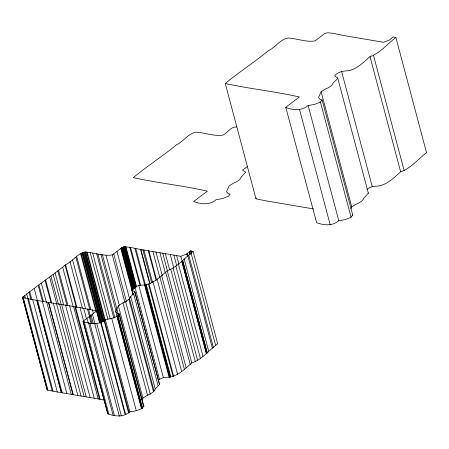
<?xml version="1.0" encoding="UTF-8"?>
<svg xmlns="http://www.w3.org/2000/svg" width="449" height="449" viewBox="0 0 449 449"><rect width="100%" height="100%" fill="white"/><g stroke="black" fill="none" stroke-linecap="round" stroke-linejoin="round"><path stroke-width="0.67" d="M117.161 316.972L115.724 311.584L118.351 305.769L122.953 302.862L125.681 301.767L129.52 298.737L130.687 296.643L134.941 292.035L131.849 289.97C136.333 284.009 142.49 285.895 148.467 284.099C155.803 281.242 161.511 275.753 167.241 270.646C177.692 267.071 184.5 257.849 193.137 251.53L217.698 343.827C209.06 350.147 202.252 359.368 191.802 362.944C185.51 368.393 179.224 374.949 170.783 376.958C166.495 377.643 161.73 376.823 158.508 380.477M141.957 399.812L142.911 398.072L147.513 395.159L150.235 394.07L153.496 391.657L155.247 388.941L159.502 384.333L134.941 292.035M395.9 37.52C387.263 43.839 380.455 53.061 370.004 56.636C363.712 62.085 357.426 68.641 348.991 70.645C343.693 71.037 338.22 71.324 334.612 75.96L337.704 78.025L336.436 79.81L333.45 82.633L331.704 85.349L328.444 87.757L325.716 88.851L321.114 91.759L318.487 97.573L320.434 99.656L322.113 99.942L352.762 215.133L350.579 217.535L345.141 219.606L338.782 220.734C332.473 226.217 324.01 225.415 316.64 222.71L285.76 107.289L299.393 96.967C274.934 91.461 249.779 88.851 225.28 83.497C238.817 72.255 254.482 62.13 268.345 50.754C275.338 47.532 280.176 39.355 287.871 38.002C297.008 38.451 305.881 42.408 315.041 40.904L324.84 33.473L327.568 32.738L333.265 33.372L343.3 35.46L383.547 42.285L389.519 40L393.15 36.913L395.9 37.52L426.55 152.711C417.912 159.03 411.104 168.252 400.654 171.827C394.362 177.276 388.076 183.832 379.641 185.835C375.106 186.458 370.128 185.88 366.839 189.809M350.815 208.695L351.763 206.95L356.366 204.042L359.093 202.954L362.354 200.54L364.1 197.824L368.354 193.216L337.704 78.025M99.858 323.1L96.63 310.977C72.171 305.46 47.01 302.873 22.523 297.507C36.055 286.266 51.719 276.141 65.582 264.764C72.581 261.543 77.413 253.365 85.108 252.012C94.245 252.461 103.118 256.418 112.278 254.914L122.077 247.483L124.805 246.748L130.502 247.377L140.537 249.47L180.784 256.295L186.756 254.011L190.387 250.924L193.137 251.53M47.448 389.025L47.078 389.811L47.914 390.153L57.326 391.999L104.623 400.042M96.63 310.977L82.998 321.299L83.228 321.529C90.597 324.234 99.061 325.037 105.369 319.553L111.728 318.425L117.683 316.13L119.35 313.952L117.672 313.666L115.724 311.584M322.113 99.942L319.929 102.338L314.491 104.415L308.132 105.543C301.823 111.026 293.36 110.224 285.991 107.519L285.76 107.289M82.998 321.299L107.788 413.826C115.157 416.532 123.621 417.334 129.929 411.856L136.288 410.728L141.727 408.652L143.91 406.25L119.35 313.952M256.3 197.908L255.936 198.694L256.766 199.036L266.178 200.883L313.475 208.925M247.371 166.54L242.606 170.115L245.698 172.18L241.444 176.788L239.693 179.505L236.432 181.912L233.71 183.007L229.102 185.914L226.481 191.729L228.429 193.811L230.107 194.097L228.44 196.275L222.485 198.57L216.121 199.698C209.812 205.182 201.354 204.379 193.985 201.668L193.749 201.444L207.387 191.122C182.928 185.605 157.767 183.018 133.274 177.652C146.812 166.411 162.476 156.286 176.339 144.909C183.332 141.688 188.17 133.505 195.865 132.158C205.002 132.607 213.876 136.563 223.035 135.059C227.592 132.685 230.994 126.422 236.696 126.955M352.297 215.043L352.762 215.133M143.91 406.25L143.444 406.16L118.884 313.862M368.152 192.924L368.354 193.216M159.502 384.333L134.739 291.738M373.517 55.435L404.167 170.626M370.004 56.636L400.654 171.827M341.532 71.2L372.182 186.391M321.114 91.759L351.763 206.95M320.446 102.119L351.096 217.316M308.132 105.543L338.782 220.734M299.601 109.764L330.251 224.96M225.28 83.497L255.936 198.694M191.078 250.884L191.611 252.905M190.937 250.89L191.476 252.91M191.117 253.242L215.677 345.545M190.387 250.924L191.106 253.618M189.422 251.592L190.14 254.286M189.349 251.653L190.062 254.347M188.771 255.083L213.326 347.38M187.255 253.539L212.355 348.07M186.756 254.011L187.474 256.705M184.096 258.753L208.65 351.051M182.715 260.532L207.275 352.835M182.631 260.639L207.191 352.936M182.249 261.065L206.804 353.369M180.784 256.295L182.221 261.683M181.985 261.335L206.546 353.632M181.817 261.503L206.377 353.806M176.637 255.627L178.966 264.382M178.433 264.057L202.993 356.354M173.92 255.167L176.609 265.275M175.834 266.004L200.394 358.308M170.266 254.617L173.853 268.092M173 267.834L197.56 360.132M170.755 269.445L195.315 361.748M165.372 253.758L169.677 269.928M162.774 253.292L167.438 270.809M167.241 270.646L191.802 362.944M165.72 272.358L190.281 364.655M159.951 252.798L165.327 273.009M155.999 252.102L162.274 275.68M161.556 275.355L186.111 367.658M159.861 277.123L184.416 369.426M152.913 251.552L159.906 277.824M157.178 279.407L181.738 371.705M148.888 250.851L156.594 279.817M148.254 250.738L156.145 280.384M153.008 281.893L177.563 374.191M143.916 249.981L152.52 282.32M142.889 249.807L151.678 282.819M140.935 249.504L150.078 283.863M140.537 249.47L149.68 283.83M149.029 283.83L173.589 376.127M148.467 284.099L173.028 376.402M146.228 284.655L170.783 376.958M145.796 284.761L170.356 377.059M135.783 248.594L145.459 284.975M145.246 284.846L169.806 377.143M145.072 284.868L169.632 377.171M134.936 248.454L144.797 285.508M144.511 284.891L169.065 377.188M130.502 247.377L140.543 285.109M129.84 247.292L139.88 285.02M138.769 285.21L163.329 377.508M125.939 246.81L136.518 286.557M125.467 246.776L136.227 287.203M124.805 246.748L135.564 287.169M134.997 287.281L159.558 379.579M124.132 246.782L135.065 287.876M123.716 246.821L134.649 287.916M123.419 246.888L134.532 288.656M122.796 247.09L133.914 288.864M122.251 247.371L133.37 289.145M122.077 247.483L133.19 289.251M121.724 247.719L132.837 289.487M133.673 293.82L158.228 386.123M121.202 248.089L132.315 289.858M131.849 289.97L133.106 294.684M120.77 248.443L133.14 294.926M130.687 296.643L155.247 388.941M116.942 251.305L154.08 391.034M128.942 299.36L153.496 391.657M113.709 253.808L126.433 301.644M125.681 301.767L150.235 394.07M112.278 254.914L124.828 302.076M122.953 302.862L147.513 395.159M106.059 255.498L119.327 305.354M118.351 305.769L142.911 398.072M102.406 254.791L118.199 314.064M117.672 313.666L118.39 316.36M118.008 315.714L142.569 408.018M117.683 316.13L142.243 408.433M100.986 254.521L116.044 311.112M117.172 316.349L141.727 408.652M116.942 316.438L141.502 408.742M97.882 253.954L114.916 317.954M96.681 253.747L113.894 318.425M111.728 318.425L136.288 410.728M92.73 253.068L110.302 319.087M90.187 252.641L107.94 319.34M105.369 319.553L129.929 411.856M87.196 252.215L105.302 320.26M86.505 252.119L104.606 320.165M104.488 320.255L129.048 412.552M104.05 320.524L128.605 412.822M85.523 252.041L103.809 320.76M85.108 252.012L103.573 321.405M84.519 252.018L102.984 321.411M83.8 252.08L102.265 321.473M83.054 252.265L101.698 322.331M101.053 322.04L125.608 414.337M82.459 252.529L101.104 322.595M100.57 322.27L125.131 414.573M82.004 252.793L100.643 322.859M81.19 253.382L99.656 322.775M80.618 253.831L95.856 311.101M96.838 323.774L121.398 416.077M92.404 309.715L93.482 313.756M92.404 314.031L95.093 324.139M94.818 323.965L119.378 416.262M76.723 256.716L90.704 309.266M75.909 257.322L89.89 309.872M91.074 315.041L93.403 323.802M88.565 309.142L90.535 316.551M90.126 315.799L92.275 323.886M87.46 308.974L89.609 317.056M89.295 316.466L91.085 323.207M89.839 323.173L114.4 415.477M72.564 259.831L85.652 309.007M88.537 322.91L113.092 415.213M86.988 318.543L88.245 323.258M83.688 308.362L86.556 319.138M70.033 261.745L82.403 308.233M84.289 321.753L108.849 414.051M80.062 307.745L83.649 321.22M83.228 321.529L107.788 413.826M65.582 264.764L76.874 307.206M65.083 265.185L76.375 307.627M75.555 306.931L100.116 399.228M74.927 306.863L99.487 399.167M73.636 306.616L98.196 398.92M62.697 267.262L73.271 307.009M69.612 305.775L94.172 398.072M58.589 270.225L67.911 305.258M57.769 270.837L67.092 305.87M65.515 305.056L90.075 397.354M55.109 272.863L63.713 305.202M61.614 304.45L86.174 396.753M53.173 274.328L61.238 304.647M59.588 304.197L84.148 396.501M50.922 276.017L58.449 304.315M49.603 277.044L56.776 303.995M56.529 303.749L81.089 396.052M53.302 303.142L77.862 395.44M45.596 279.918L51.871 303.496M45.04 280.356L50.956 302.592M48.711 302.357L73.266 394.66M48.374 302.306L72.934 394.609M46.713 302.02L71.273 394.323M41.325 283.156L46.522 302.693M38.962 284.975L43.446 301.818M38.249 285.536L42.554 301.706M42.307 301.24L66.867 393.537M37.649 300.476L62.209 392.78M34.231 288.64L37.458 300.768M32.766 299.702L57.326 391.999M29.769 291.704L31.918 299.786M29 292.22L30.97 299.629M28.5 298.838L53.055 391.135M26.626 293.91L27.883 298.624M27.636 298.703L52.196 391M24.628 295.369L25.346 298.063M23.477 296.239L24.016 298.259M23.354 297.855L47.914 390.153M22.888 296.727L23.247 298.074M22.865 297.698L47.426 389.996M22.568 297.036L47.128 389.334M22.45 297.227L47.078 389.811M61.412 392.69L36.852 300.392L61.356 392.684"/></g></svg>
